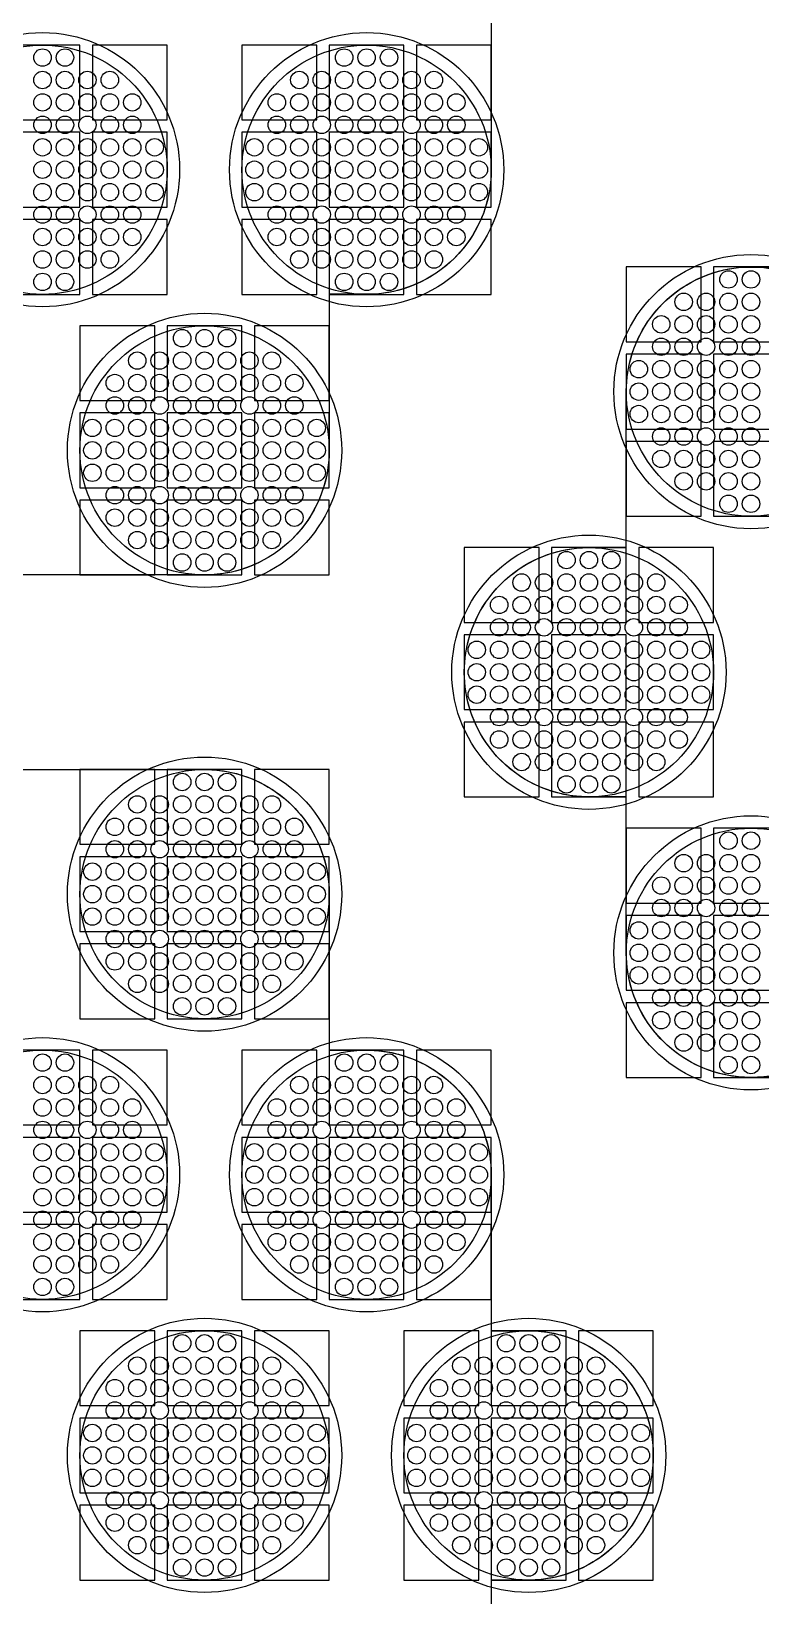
# Model space of a CAD drawing. Extents: x -49 to 54, y -38 to 38.
# Drawn here: x 25.09 to 28.02, y -30.41 to -24.13 of the extents above; entities that cross this region are included whole.
import ezdxf

# ---------------------------------------------------------------- set-up
doc = ezdxf.new("R2010")
doc.units = 0
for name, color, linetype in [('BACK_LAYER', 5, 'CONTINUOUS'), ('COND_LAYER_LOWER_ELECTRODE', 6, 'CONTINUOUS'), ('CONDUCTIVE_LAYER_BACK_LAYER', 2, 'CONTINUOUS'), ('EMITTER', 3, 'CONTINUOUS'), ('LOWER_ELECTRODE', 1, 'CONTINUOUS')]:
    doc.layers.add(name, color=color, linetype=linetype)

msp = doc.modelspace()

# ---------------------------------------------------------------- linework, layer by layer
at = {"layer": 'BACK_LAYER'}
for points in [[(24.9884, -24.4898), (25.2884, -24.4898), (25.2884, -24.1898), (24.9884, -24.1898)], [(25.3384, -24.4898), (25.6384, -24.4898), (25.6384, -24.1898), (25.3384, -24.1898)], [(25.9384, -24.4898), (26.2384, -24.4898), (26.2384, -24.1898), (25.9384, -24.1898)], [(26.2884, -24.4898), (26.5884, -24.4898), (26.5884, -24.1898), (26.2884, -24.1898)], [(26.6384, -24.4898), (26.9384, -24.4898), (26.9384, -24.1898), (26.6384, -24.1898)], [(24.9884, -24.8398), (25.2884, -24.8398), (25.2884, -24.5398), (24.9884, -24.5398)], [(25.3384, -24.8398), (25.6384, -24.8398), (25.6384, -24.5398), (25.3384, -24.5398)], [(25.9384, -24.8398), (26.2384, -24.8398), (26.2384, -24.5398), (25.9384, -24.5398)], [(26.2884, -24.8398), (26.5884, -24.8398), (26.5884, -24.5398), (26.2884, -24.5398)], [(26.6384, -24.8398), (26.9384, -24.8398), (26.9384, -24.5398), (26.6384, -24.5398)], [(24.9884, -25.1898), (25.2884, -25.1898), (25.2884, -24.8898), (24.9884, -24.8898)], [(25.3384, -25.1898), (25.6384, -25.1898), (25.6384, -24.8898), (25.3384, -24.8898)], [(25.9384, -25.1898), (26.2384, -25.1898), (26.2384, -24.8898), (25.9384, -24.8898)], [(26.2884, -25.1898), (26.5884, -25.1898), (26.5884, -24.8898), (26.2884, -24.8898)], [(26.6384, -25.1898), (26.9384, -25.1898), (26.9384, -24.8898), (26.6384, -24.8898)], [(27.4802, -25.38), (27.7802, -25.38), (27.7802, -25.08), (27.4802, -25.08)], [(27.8302, -25.38), (28.1302, -25.38), (28.1302, -25.08), (27.8302, -25.08)], [(25.2884, -25.6156), (25.5884, -25.6156), (25.5884, -25.3156), (25.2884, -25.3156)], [(25.6384, -25.6156), (25.9384, -25.6156), (25.9384, -25.3156), (25.6384, -25.3156)], [(25.9884, -25.6156), (26.2884, -25.6156), (26.2884, -25.3156), (25.9884, -25.3156)], [(27.4802, -25.73), (27.7802, -25.73), (27.7802, -25.43), (27.4802, -25.43)], [(27.8302, -25.73), (28.1302, -25.73), (28.1302, -25.43), (27.8302, -25.43)], [(25.2884, -25.9656), (25.5884, -25.9656), (25.5884, -25.6656), (25.2884, -25.6656)], [(25.6384, -25.9656), (25.9384, -25.9656), (25.9384, -25.6656), (25.6384, -25.6656)], [(25.9884, -25.9656), (26.2884, -25.9656), (26.2884, -25.6656), (25.9884, -25.6656)], [(27.4802, -26.08), (27.7802, -26.08), (27.7802, -25.78), (27.4802, -25.78)], [(27.8302, -26.08), (28.1302, -26.08), (28.1302, -25.78), (27.8302, -25.78)], [(25.2884, -26.3156), (25.5884, -26.3156), (25.5884, -26.0156), (25.2884, -26.0156)], [(25.6384, -26.3156), (25.9384, -26.3156), (25.9384, -26.0156), (25.6384, -26.0156)], [(25.9884, -26.3156), (26.2884, -26.3156), (26.2884, -26.0156), (25.9884, -26.0156)], [(26.8302, -26.5058), (27.1302, -26.5058), (27.1302, -26.2058), (26.8302, -26.2058)], [(27.1802, -26.5058), (27.4802, -26.5058), (27.4802, -26.2058), (27.1802, -26.2058)], [(27.5302, -26.5058), (27.8302, -26.5058), (27.8302, -26.2058), (27.5302, -26.2058)], [(26.8302, -26.8558), (27.1302, -26.8558), (27.1302, -26.5558), (26.8302, -26.5558)], [(27.1802, -26.8558), (27.4802, -26.8558), (27.4802, -26.5558), (27.1802, -26.5558)], [(27.5302, -26.8558), (27.8302, -26.8558), (27.8302, -26.5558), (27.5302, -26.5558)], [(26.8302, -27.2058), (27.1302, -27.2058), (27.1302, -26.9058), (26.8302, -26.9058)], [(27.1802, -27.2058), (27.4802, -27.2058), (27.4802, -26.9058), (27.1802, -26.9058)], [(27.5302, -27.2058), (27.8302, -27.2058), (27.8302, -26.9058), (27.5302, -26.9058)], [(25.2884, -27.396), (25.5884, -27.396), (25.5884, -27.096), (25.2884, -27.096)], [(25.6384, -27.396), (25.9384, -27.396), (25.9384, -27.096), (25.6384, -27.096)], [(25.9884, -27.396), (26.2884, -27.396), (26.2884, -27.096), (25.9884, -27.096)], [(27.4802, -27.6316), (27.7802, -27.6316), (27.7802, -27.3316), (27.4802, -27.3316)], [(27.8302, -27.6316), (28.1302, -27.6316), (28.1302, -27.3316), (27.8302, -27.3316)], [(25.2884, -27.746), (25.5884, -27.746), (25.5884, -27.446), (25.2884, -27.446)], [(25.6384, -27.746), (25.9384, -27.746), (25.9384, -27.446), (25.6384, -27.446)], [(25.9884, -27.746), (26.2884, -27.746), (26.2884, -27.446), (25.9884, -27.446)], [(27.4802, -27.9816), (27.7802, -27.9816), (27.7802, -27.6816), (27.4802, -27.6816)], [(27.8302, -27.9816), (28.1302, -27.9816), (28.1302, -27.6816), (27.8302, -27.6816)], [(25.2884, -28.096), (25.5884, -28.096), (25.5884, -27.796), (25.2884, -27.796)], [(25.6384, -28.096), (25.9384, -28.096), (25.9384, -27.796), (25.6384, -27.796)], [(25.9884, -28.096), (26.2884, -28.096), (26.2884, -27.796), (25.9884, -27.796)], [(27.4802, -28.3316), (27.7802, -28.3316), (27.7802, -28.0316), (27.4802, -28.0316)], [(27.8302, -28.3316), (28.1302, -28.3316), (28.1302, -28.0316), (27.8302, -28.0316)], [(24.9884, -28.5218), (25.2884, -28.5218), (25.2884, -28.2218), (24.9884, -28.2218)], [(25.3384, -28.5218), (25.6384, -28.5218), (25.6384, -28.2218), (25.3384, -28.2218)], [(25.9384, -28.5218), (26.2384, -28.5218), (26.2384, -28.2218), (25.9384, -28.2218)], [(26.2884, -28.5218), (26.5884, -28.5218), (26.5884, -28.2218), (26.2884, -28.2218)], [(26.6384, -28.5218), (26.9384, -28.5218), (26.9384, -28.2218), (26.6384, -28.2218)], [(24.9884, -28.8718), (25.2884, -28.8718), (25.2884, -28.5718), (24.9884, -28.5718)], [(25.3384, -28.8718), (25.6384, -28.8718), (25.6384, -28.5718), (25.3384, -28.5718)], [(25.9384, -28.8718), (26.2384, -28.8718), (26.2384, -28.5718), (25.9384, -28.5718)], [(26.2884, -28.8718), (26.5884, -28.8718), (26.5884, -28.5718), (26.2884, -28.5718)], [(26.6384, -28.8718), (26.9384, -28.8718), (26.9384, -28.5718), (26.6384, -28.5718)], [(24.9884, -29.2218), (25.2884, -29.2218), (25.2884, -28.9218), (24.9884, -28.9218)], [(25.3384, -29.2218), (25.6384, -29.2218), (25.6384, -28.9218), (25.3384, -28.9218)], [(25.9384, -29.2218), (26.2384, -29.2218), (26.2384, -28.9218), (25.9384, -28.9218)], [(26.2884, -29.2218), (26.5884, -29.2218), (26.5884, -28.9218), (26.2884, -28.9218)], [(26.6384, -29.2218), (26.9384, -29.2218), (26.9384, -28.9218), (26.6384, -28.9218)], [(25.2884, -29.6477), (25.5884, -29.6477), (25.5884, -29.3477), (25.2884, -29.3477)], [(25.6384, -29.6477), (25.9384, -29.6477), (25.9384, -29.3477), (25.6384, -29.3477)], [(25.9884, -29.6477), (26.2884, -29.6477), (26.2884, -29.3477), (25.9884, -29.3477)], [(26.5884, -29.6477), (26.8884, -29.6477), (26.8884, -29.3477), (26.5884, -29.3477)], [(26.9384, -29.6477), (27.2384, -29.6477), (27.2384, -29.3477), (26.9384, -29.3477)], [(27.2884, -29.6477), (27.5884, -29.6477), (27.5884, -29.3477), (27.2884, -29.3477)], [(25.2884, -29.9977), (25.5884, -29.9977), (25.5884, -29.6977), (25.2884, -29.6977)], [(25.6384, -29.9977), (25.9384, -29.9977), (25.9384, -29.6977), (25.6384, -29.6977)], [(25.9884, -29.9977), (26.2884, -29.9977), (26.2884, -29.6977), (25.9884, -29.6977)], [(26.5884, -29.9977), (26.8884, -29.9977), (26.8884, -29.6977), (26.5884, -29.6977)], [(26.9384, -29.9977), (27.2384, -29.9977), (27.2384, -29.6977), (26.9384, -29.6977)], [(27.2884, -29.9977), (27.5884, -29.9977), (27.5884, -29.6977), (27.2884, -29.6977)], [(25.2884, -30.3477), (25.5884, -30.3477), (25.5884, -30.0477), (25.2884, -30.0477)], [(25.6384, -30.3477), (25.9384, -30.3477), (25.9384, -30.0477), (25.6384, -30.0477)], [(25.9884, -30.3477), (26.2884, -30.3477), (26.2884, -30.0477), (25.9884, -30.0477)], [(26.5884, -30.3477), (26.8884, -30.3477), (26.8884, -30.0477), (26.5884, -30.0477)], [(26.9384, -30.3477), (27.2384, -30.3477), (27.2384, -30.0477), (26.9384, -30.0477)], [(27.2884, -30.3477), (27.5884, -30.3477), (27.5884, -30.0477), (27.2884, -30.0477)]]:
    msp.add_lwpolyline(points, close=True, dxfattribs=at)
at = {"layer": 'COND_LAYER_LOWER_ELECTRODE'}
for centre in [(25.1384, -24.6898), (26.4384, -24.6898), (27.9802, -25.58), (25.7884, -25.8156), (27.3302, -26.7058), (25.7884, -27.596), (27.9802, -27.8316), (25.1384, -28.7218), (26.4384, -28.7218), (25.7884, -29.8477), (27.0884, -29.8477)]:
    msp.add_circle(centre, 0.55, dxfattribs=at)
at = {"layer": 'CONDUCTIVE_LAYER_BACK_LAYER'}
for points in [[(26.9384, -24.0638), (26.9384, -24.6898), (26.938, -24.7096), (26.9368, -24.7295), (26.9348, -24.7493), (26.9321, -24.769), (26.9285, -24.7885), (26.9242, -24.8079), (26.9191, -24.8272), (26.9133, -24.8462), (26.9067, -24.8649), (26.8993, -24.8834), (26.8913, -24.9016), (26.8825, -24.9194), (26.873, -24.9369), (26.8629, -24.954), (26.852, -24.9706), (26.8405, -24.9869), (26.8284, -25.0026), (26.8156, -25.0179), (26.8023, -25.0326), (26.7884, -25.0468), (26.7739, -25.0605), (26.7589, -25.0735), (26.7434, -25.0859), (26.7274, -25.0978), (26.711, -25.1089), (26.6941, -25.1194), (26.6768, -25.1293), (26.6591, -25.1384), (26.6411, -25.1468), (26.6228, -25.1545), (26.6042, -25.1615), (26.5853, -25.1677), (26.5662, -25.1732), (26.5469, -25.1779), (26.5274, -25.1818), (26.5077, -25.1849), (26.488, -25.1873), (26.4682, -25.1889), (26.4483, -25.1897), (26.2884, -25.1897), (26.2884, -25.8156), (26.288, -25.8355), (26.2868, -25.8553), (26.2848, -25.8751), (26.2821, -25.8948), (26.2785, -25.9144), (26.2742, -25.9338), (26.2691, -25.953), (26.2633, -25.972), (26.2567, -25.9908), (26.2493, -26.0092), (26.2413, -26.0274), (26.2325, -26.0453), (26.223, -26.0627), (26.2129, -26.0798), (26.202, -26.0965), (26.1905, -26.1127), (26.1784, -26.1285), (26.1656, -26.1437), (26.1523, -26.1585), (26.1384, -26.1727), (26.1239, -26.1863), (26.1089, -26.1993), (26.0934, -26.2118), (26.0774, -26.2236), (26.061, -26.2348), (26.0441, -26.2453), (26.0268, -26.2551), (26.0091, -26.2642), (25.9911, -26.2726), (25.9728, -26.2803), (25.9542, -26.2873), (25.9353, -26.2935), (25.9162, -26.299), (25.8969, -26.3037), (25.8774, -26.3076), (25.8577, -26.3108), (25.838, -26.3131), (25.8182, -26.3147), (25.7983, -26.3155), (23.1784, -26.3155)], [(28.1302, -28.3315), (27.9703, -28.3315), (27.9504, -28.3307), (27.9306, -28.3292), (27.9109, -28.3268), (27.8912, -28.3236), (27.8717, -28.3197), (27.8524, -28.315), (27.8333, -28.3096), (27.8144, -28.3033), (27.7958, -28.2964), (27.7775, -28.2887), (27.7594, -28.2802), (27.7418, -28.2711), (27.7245, -28.2613), (27.7076, -28.2508), (27.6912, -28.2396), (27.6752, -28.2278), (27.6597, -28.2154), (27.6447, -28.2023), (27.6302, -28.1887), (27.6163, -28.1745), (27.6029, -28.1597), (27.5902, -28.1445), (27.5781, -28.1287), (27.5666, -28.1125), (27.5557, -28.0958), (27.5456, -28.0788), (27.5361, -28.0613), (27.5273, -28.0434), (27.5192, -28.0253), (27.5119, -28.0068), (27.5053, -27.988), (27.4995, -27.969), (27.4944, -27.9498), (27.4901, -27.9304), (27.4865, -27.9108), (27.4838, -27.8911), (27.4818, -27.8714), (27.4806, -27.8515), (27.4802, -27.8316), (27.4802, -27.2057), (27.3203, -27.2057), (27.3004, -27.2049), (27.2806, -27.2033), (27.2609, -27.201), (27.2412, -27.1978), (27.2217, -27.1939), (27.2024, -27.1892), (27.1833, -27.1837), (27.1644, -27.1775), (27.1458, -27.1705), (27.1275, -27.1628), (27.1094, -27.1544), (27.0918, -27.1453), (27.0745, -27.1355), (27.0576, -27.125), (27.0412, -27.1138), (27.0252, -27.102), (27.0097, -27.0895), (26.9947, -27.0765), (26.9802, -27.0628), (26.9663, -27.0486), (26.9529, -27.0339), (26.9402, -27.0187), (26.9281, -27.0029), (26.9166, -26.9867), (26.9057, -26.97), (26.8956, -26.9529), (26.8861, -26.9354), (26.8773, -26.9176), (26.8692, -26.8994), (26.8619, -26.881), (26.8553, -26.8622), (26.8495, -26.8432), (26.8444, -26.824), (26.8401, -26.8046), (26.8365, -26.785), (26.8338, -26.7653), (26.8318, -26.7455), (26.8306, -26.7257), (26.8302, -26.7058), (26.8306, -26.6859), (26.8318, -26.6661), (26.8338, -26.6463), (26.8365, -26.6266), (26.8401, -26.607), (26.8444, -26.5876), (26.8495, -26.5684), (26.8553, -26.5494), (26.8619, -26.5306), (26.8692, -26.5122), (26.8773, -26.494), (26.8861, -26.4761), (26.8956, -26.4587), (26.9057, -26.4416), (26.9166, -26.4249), (26.9281, -26.4087), (26.9402, -26.3929), (26.9529, -26.3777), (26.9663, -26.3629), (26.9802, -26.3487), (26.9947, -26.3351), (27.0097, -26.3221), (27.0252, -26.3096), (27.0412, -26.2978), (27.0576, -26.2866), (27.0745, -26.2761), (27.0918, -26.2663), (27.1094, -26.2572), (27.1275, -26.2488), (27.1458, -26.2411), (27.1644, -26.2341), (27.1833, -26.2279), (27.2024, -26.2224), (27.2217, -26.2177), (27.2412, -26.2138), (27.2609, -26.2106), (27.2806, -26.2083), (27.3004, -26.2067), (27.3203, -26.2059), (27.4802, -26.2059), (27.4802, -25.58), (27.4806, -25.5601), (27.4818, -25.5402), (27.4838, -25.5205), (27.4865, -25.5008), (27.4901, -25.4812), (27.4944, -25.4618), (27.4995, -25.4426), (27.5053, -25.4236), (27.5119, -25.4048), (27.5192, -25.3863), (27.5273, -25.3682), (27.5361, -25.3503), (27.5456, -25.3328), (27.5557, -25.3158), (27.5666, -25.2991), (27.5781, -25.2829), (27.5902, -25.2671), (27.6029, -25.2519), (27.6163, -25.2371), (27.6302, -25.2229), (27.6447, -25.2093), (27.6597, -25.1962), (27.6752, -25.1838), (27.6912, -25.172), (27.7076, -25.1608), (27.7245, -25.1503), (27.7418, -25.1405), (27.7594, -25.1313), (27.7775, -25.1229), (27.7958, -25.1152), (27.8144, -25.1083), (27.8333, -25.102), (27.8524, -25.0966), (27.8717, -25.0919), (27.8912, -25.0879), (27.9109, -25.0848), (27.9306, -25.0824), (27.9504, -25.0809), (27.9703, -25.0801), (28.1302, -25.0801)], [(24.4884, -27.0961), (25.7983, -27.0961), (25.8182, -27.0969), (25.838, -27.0985), (25.8577, -27.1008), (25.8774, -27.104), (25.8969, -27.1079), (25.9162, -27.1126), (25.9353, -27.1181), (25.9542, -27.1243), (25.9728, -27.1312), (25.9911, -27.1389), (26.0091, -27.1474), (26.0268, -27.1565), (26.0441, -27.1663), (26.061, -27.1768), (26.0774, -27.188), (26.0934, -27.1998), (26.1089, -27.2123), (26.1239, -27.2253), (26.1384, -27.2389), (26.1523, -27.2531), (26.1656, -27.2679), (26.1784, -27.2831), (26.1905, -27.2989), (26.202, -27.3151), (26.2129, -27.3318), (26.223, -27.3489), (26.2325, -27.3663), (26.2413, -27.3842), (26.2493, -27.4024), (26.2567, -27.4208), (26.2633, -27.4396), (26.2691, -27.4586), (26.2742, -27.4778), (26.2785, -27.4972), (26.2821, -27.5168), (26.2848, -27.5365), (26.2868, -27.5563), (26.288, -27.5761), (26.2884, -27.596), (26.2884, -28.2219), (26.4483, -28.2219), (26.4682, -28.2227), (26.488, -28.2243), (26.5077, -28.2267), (26.5274, -28.2298), (26.5469, -28.2337), (26.5662, -28.2384), (26.5853, -28.2439), (26.6042, -28.2501), (26.6228, -28.2571), (26.6411, -28.2648), (26.6591, -28.2732), (26.6768, -28.2823), (26.6941, -28.2922), (26.711, -28.3027), (26.7274, -28.3138), (26.7434, -28.3257), (26.7589, -28.3381), (26.7739, -28.3511), (26.7884, -28.3648), (26.8023, -28.379), (26.8156, -28.3937), (26.8284, -28.409), (26.8405, -28.4247), (26.852, -28.4409), (26.8629, -28.4576), (26.873, -28.4747), (26.8825, -28.4922), (26.8913, -28.51), (26.8993, -28.5282), (26.9067, -28.5467), (26.9133, -28.5654), (26.9191, -28.5844), (26.9242, -28.6036), (26.9285, -28.6231), (26.9321, -28.6426), (26.9348, -28.6623), (26.9368, -28.6821), (26.938, -28.7019), (26.9384, -28.7218), (26.9384, -29.3478), (27.0983, -29.3478), (27.1182, -29.3485), (27.138, -29.3501), (27.1577, -29.3525), (27.1774, -29.3556), (27.1969, -29.3596), (27.2162, -29.3643), (27.2353, -29.3697), (27.2542, -29.3759), (27.2728, -29.3829), (27.2911, -29.3906), (27.3091, -29.399), (27.3268, -29.4082), (27.3441, -29.418), (27.361, -29.4285), (27.3774, -29.4397), (27.3934, -29.4515), (27.4089, -29.4639), (27.4239, -29.477), (27.4384, -29.4906), (27.4523, -29.5048), (27.4656, -29.5195), (27.4784, -29.5348), (27.4905, -29.5506), (27.502, -29.5668), (27.5129, -29.5834), (27.523, -29.6005), (27.5325, -29.618), (27.5413, -29.6358), (27.5493, -29.654), (27.5567, -29.6725), (27.5633, -29.6913), (27.5691, -29.7103), (27.5742, -29.7295), (27.5785, -29.7489), (27.5821, -29.7685), (27.5848, -29.7881), (27.5868, -29.8079), (27.588, -29.8278), (27.5884, -29.8477), (27.588, -29.8675), (27.5868, -29.8874), (27.5848, -29.9072), (27.5821, -29.9269), (27.5785, -29.9464), (27.5742, -29.9658), (27.5691, -29.985), (27.5633, -30.0041), (27.5567, -30.0228), (27.5493, -30.0413), (27.5413, -30.0595), (27.5325, -30.0773), (27.523, -30.0948), (27.5129, -30.1119), (27.502, -30.1285), (27.4905, -30.1448), (27.4784, -30.1605), (27.4656, -30.1758), (27.4523, -30.1905), (27.4384, -30.2047), (27.4239, -30.2183), (27.4089, -30.2314), (27.3934, -30.2438), (27.3774, -30.2556), (27.361, -30.2668), (27.3441, -30.2773), (27.3268, -30.2871), (27.3091, -30.2963), (27.2911, -30.3047), (27.2728, -30.3124), (27.2542, -30.3194), (27.2353, -30.3256), (27.2162, -30.331), (27.1969, -30.3357), (27.1774, -30.3397), (27.1577, -30.3428), (27.138, -30.3452), (27.1182, -30.3468), (27.0983, -30.3476), (26.9384, -30.3476), (26.9384, -30.9735)]]:
    msp.add_lwpolyline(points, dxfattribs=at)
at = {"layer": 'EMITTER'}
for centre in [(25.1384, -24.6898), (26.4384, -24.6898), (27.9802, -25.58), (25.7884, -25.8156), (27.3302, -26.7058), (25.7884, -27.596), (27.9802, -27.8316), (25.1384, -28.7218), (26.4384, -28.7218), (25.7884, -29.8477), (27.0884, -29.8477)]:
    msp.add_circle(centre, 0.5, dxfattribs=at)
at = {"layer": 'LOWER_ELECTRODE'}
for centre in [(25.1384, -24.2398), (25.2284, -24.2398), (26.3484, -24.2398), (26.4384, -24.2398), (26.5284, -24.2398), (25.1384, -24.3298), (25.2284, -24.3298), (25.3184, -24.3298), (25.4084, -24.3298), (26.1684, -24.3298), (26.2584, -24.3298), (26.3484, -24.3298), (26.4384, -24.3298), (26.5284, -24.3298), (26.6184, -24.3298), (26.7084, -24.3298), (25.1384, -24.4198), (25.2284, -24.4198), (25.3184, -24.4198), (25.4084, -24.4198), (25.4984, -24.4198), (26.0784, -24.4198), (26.1684, -24.4198), (26.2584, -24.4198), (26.3484, -24.4198), (26.4384, -24.4198), (26.5284, -24.4198), (26.6184, -24.4198), (26.7084, -24.4198), (26.7984, -24.4198), (25.1384, -24.5098), (25.2284, -24.5098), (25.3184, -24.5098), (25.4084, -24.5098), (25.4984, -24.5098), (26.0784, -24.5098), (26.1684, -24.5098), (26.2584, -24.5098), (26.3484, -24.5098), (26.4384, -24.5098), (26.5284, -24.5098), (26.6184, -24.5098), (26.7084, -24.5098), (26.7984, -24.5098), (25.1384, -24.5998), (25.2284, -24.5998), (25.3184, -24.5998), (25.4084, -24.5998), (25.4984, -24.5998), (25.5884, -24.5998), (25.9884, -24.5998), (26.0784, -24.5998), (26.1684, -24.5998), (26.2584, -24.5998), (26.3484, -24.5998), (26.4384, -24.5998), (26.5284, -24.5998), (26.6184, -24.5998), (26.7084, -24.5998), (26.7984, -24.5998), (26.8884, -24.5998), (25.1384, -24.6898), (25.2284, -24.6898), (25.3184, -24.6898), (25.4084, -24.6898), (25.4984, -24.6898), (25.5884, -24.6898), (25.9884, -24.6898), (26.0784, -24.6898), (26.1684, -24.6898), (26.2584, -24.6898), (26.3484, -24.6898), (26.4384, -24.6898), (26.5284, -24.6898), (26.6184, -24.6898), (26.7084, -24.6898), (26.7984, -24.6898), (26.8884, -24.6898), (25.1384, -24.7798), (25.2284, -24.7798), (25.3184, -24.7798), (25.4084, -24.7798), (25.4984, -24.7798), (25.5884, -24.7798), (25.9884, -24.7798), (26.0784, -24.7798), (26.1684, -24.7798), (26.2584, -24.7798), (26.3484, -24.7798), (26.4384, -24.7798), (26.5284, -24.7798), (26.6184, -24.7798), (26.7084, -24.7798), (26.7984, -24.7798), (26.8884, -24.7798), (25.1384, -24.8698), (25.2284, -24.8698), (25.3184, -24.8698), (25.4084, -24.8698), (25.4984, -24.8698), (26.0784, -24.8698), (26.1684, -24.8698), (26.2584, -24.8698), (26.3484, -24.8698), (26.4384, -24.8698), (26.5284, -24.8698), (26.6184, -24.8698), (26.7084, -24.8698), (26.7984, -24.8698), (25.1384, -24.9598), (25.2284, -24.9598), (25.3184, -24.9598), (25.4084, -24.9598), (25.4984, -24.9598), (26.0784, -24.9598), (26.1684, -24.9598), (26.2584, -24.9598), (26.3484, -24.9598), (26.4384, -24.9598), (26.5284, -24.9598), (26.6184, -24.9598), (26.7084, -24.9598), (26.7984, -24.9598), (25.1384, -25.0498), (25.2284, -25.0498), (25.3184, -25.0498), (25.4084, -25.0498), (26.1684, -25.0498), (26.2584, -25.0498), (26.3484, -25.0498), (26.4384, -25.0498), (26.5284, -25.0498), (26.6184, -25.0498), (26.7084, -25.0498), (27.8902, -25.13), (27.9802, -25.13), (25.1384, -25.1398), (25.2284, -25.1398), (26.3484, -25.1398), (26.4384, -25.1398), (26.5284, -25.1398), (27.7102, -25.22), (27.8002, -25.22), (27.8902, -25.22), (27.9802, -25.22), (27.6202, -25.31), (27.7102, -25.31), (27.8002, -25.31), (27.8902, -25.31), (27.9802, -25.31), (25.6984, -25.3656), (25.7884, -25.3656), (25.8784, -25.3656), (27.6202, -25.4), (27.7102, -25.4), (27.8002, -25.4), (27.8902, -25.4), (27.9802, -25.4), (25.5184, -25.4556), (25.6084, -25.4556), (25.6984, -25.4556), (25.7884, -25.4556), (25.8784, -25.4556), (25.9684, -25.4556), (26.0584, -25.4556), (27.5302, -25.49), (27.6202, -25.49), (27.7102, -25.49), (27.8002, -25.49), (27.8902, -25.49), (27.9802, -25.49), (25.4284, -25.5456), (25.5184, -25.5456), (25.6084, -25.5456), (25.6984, -25.5456), (25.7884, -25.5456), (25.8784, -25.5456), (25.9684, -25.5456), (26.0584, -25.5456), (26.1484, -25.5456), (25.4284, -25.6356), (25.5184, -25.6356), (25.6084, -25.6356), (25.6984, -25.6356), (25.7884, -25.6356), (25.8784, -25.6356), (25.9684, -25.6356), (26.0584, -25.6356), (26.1484, -25.6356), (27.5302, -25.58), (27.6202, -25.58), (27.7102, -25.58), (27.8002, -25.58), (27.8902, -25.58), (27.9802, -25.58), (27.5302, -25.67), (27.6202, -25.67), (27.7102, -25.67), (27.8002, -25.67), (27.8902, -25.67), (27.9802, -25.67), (25.3384, -25.7256), (25.4284, -25.7256), (25.5184, -25.7256), (25.6084, -25.7256), (25.6984, -25.7256), (25.7884, -25.7256), (25.8784, -25.7256), (25.9684, -25.7256), (26.0584, -25.7256), (26.1484, -25.7256), (26.2384, -25.7256), (27.6202, -25.76), (27.7102, -25.76), (27.8002, -25.76), (27.8902, -25.76), (27.9802, -25.76), (25.3384, -25.8156), (25.4284, -25.8156), (25.5184, -25.8156), (25.6084, -25.8156), (25.6984, -25.8156), (25.7884, -25.8156), (25.8784, -25.8156), (25.9684, -25.8156), (26.0584, -25.8156), (26.1484, -25.8156), (26.2384, -25.8156), (27.6202, -25.85), (27.7102, -25.85), (27.8002, -25.85), (27.8902, -25.85), (27.9802, -25.85), (25.3384, -25.9056), (25.4284, -25.9056), (25.5184, -25.9056), (25.6084, -25.9056), (25.6984, -25.9056), (25.7884, -25.9056), (25.8784, -25.9056), (25.9684, -25.9056), (26.0584, -25.9056), (26.1484, -25.9056), (26.2384, -25.9056), (27.7102, -25.94), (27.8002, -25.94), (27.8902, -25.94), (27.9802, -25.94), (25.4284, -25.9956), (25.5184, -25.9956), (25.6084, -25.9956), (25.6984, -25.9956), (25.7884, -25.9956), (25.8784, -25.9956), (25.9684, -25.9956), (26.0584, -25.9956), (26.1484, -25.9956), (27.8902, -26.03), (27.9802, -26.03), (25.4284, -26.0856), (25.5184, -26.0856), (25.6084, -26.0856), (25.6984, -26.0856), (25.7884, -26.0856), (25.8784, -26.0856), (25.9684, -26.0856), (26.0584, -26.0856), (26.1484, -26.0856), (25.5184, -26.1756), (25.6084, -26.1756), (25.6984, -26.1756), (25.7884, -26.1756), (25.8784, -26.1756), (25.9684, -26.1756), (26.0584, -26.1756), (25.6984, -26.2656), (25.7884, -26.2656), (25.8784, -26.2656), (27.2402, -26.2558), (27.3302, -26.2558), (27.4202, -26.2558), (27.0602, -26.3458), (27.1502, -26.3458), (27.2402, -26.3458), (27.3302, -26.3458), (27.4202, -26.3458), (27.5102, -26.3458), (27.6002, -26.3458), (26.9702, -26.4358), (27.0602, -26.4358), (27.1502, -26.4358), (27.2402, -26.4358), (27.3302, -26.4358), (27.4202, -26.4358), (27.5102, -26.4358), (27.6002, -26.4358), (27.6902, -26.4358), (26.9702, -26.5258), (27.0602, -26.5258), (27.1502, -26.5258), (27.2402, -26.5258), (27.3302, -26.5258), (27.4202, -26.5258), (27.5102, -26.5258), (27.6002, -26.5258), (27.6902, -26.5258), (26.8802, -26.6158), (26.9702, -26.6158), (27.0602, -26.6158), (27.1502, -26.6158), (27.2402, -26.6158), (27.3302, -26.6158), (27.4202, -26.6158), (27.5102, -26.6158), (27.6002, -26.6158), (27.6902, -26.6158), (27.7802, -26.6158), (26.8802, -26.7058), (26.9702, -26.7058), (27.0602, -26.7058), (27.1502, -26.7058), (27.2402, -26.7058), (27.3302, -26.7058), (27.4202, -26.7058), (27.5102, -26.7058), (27.6002, -26.7058), (27.6902, -26.7058), (27.7802, -26.7058), (26.8802, -26.7958), (26.9702, -26.7958), (27.0602, -26.7958), (27.1502, -26.7958), (27.2402, -26.7958), (27.3302, -26.7958), (27.4202, -26.7958), (27.5102, -26.7958), (27.6002, -26.7958), (27.6902, -26.7958), (27.7802, -26.7958), (26.9702, -26.8858), (27.0602, -26.8858), (27.1502, -26.8858), (27.2402, -26.8858), (27.3302, -26.8858), (27.4202, -26.8858), (27.5102, -26.8858), (27.6002, -26.8858), (27.6902, -26.8858), (26.9702, -26.9758), (27.0602, -26.9758), (27.1502, -26.9758), (27.2402, -26.9758), (27.3302, -26.9758), (27.4202, -26.9758), (27.5102, -26.9758), (27.6002, -26.9758), (27.6902, -26.9758), (27.0602, -27.0658), (27.1502, -27.0658), (27.2402, -27.0658), (27.3302, -27.0658), (27.4202, -27.0658), (27.5102, -27.0658), (27.6002, -27.0658), (25.6984, -27.146), (25.7884, -27.146), (25.8784, -27.146), (27.2402, -27.1558), (27.3302, -27.1558), (27.4202, -27.1558), (25.5184, -27.236), (25.6084, -27.236), (25.6984, -27.236), (25.7884, -27.236), (25.8784, -27.236), (25.9684, -27.236), (26.0584, -27.236), (25.4284, -27.326), (25.5184, -27.326), (25.6084, -27.326), (25.6984, -27.326), (25.7884, -27.326), (25.8784, -27.326), (25.9684, -27.326), (26.0584, -27.326), (26.1484, -27.326), (27.8902, -27.3816), (27.9802, -27.3816), (25.4284, -27.416), (25.5184, -27.416), (25.6084, -27.416), (25.6984, -27.416), (25.7884, -27.416), (25.8784, -27.416), (25.9684, -27.416), (26.0584, -27.416), (26.1484, -27.416), (25.3384, -27.506), (25.4284, -27.506), (25.5184, -27.506), (25.6084, -27.506), (25.6984, -27.506), (25.7884, -27.506), (25.8784, -27.506), (25.9684, -27.506), (26.0584, -27.506), (26.1484, -27.506), (26.2384, -27.506), (27.7102, -27.4716), (27.8002, -27.4716), (27.8902, -27.4716), (27.9802, -27.4716), (27.6202, -27.5616), (27.7102, -27.5616), (27.8002, -27.5616), (27.8902, -27.5616), (27.9802, -27.5616), (25.3384, -27.596), (25.4284, -27.596), (25.5184, -27.596), (25.6084, -27.596), (25.6984, -27.596), (25.7884, -27.596), (25.8784, -27.596), (25.9684, -27.596), (26.0584, -27.596), (26.1484, -27.596), (26.2384, -27.596), (25.3384, -27.686), (25.4284, -27.686), (25.5184, -27.686), (25.6084, -27.686), (25.6984, -27.686), (25.7884, -27.686), (25.8784, -27.686), (25.9684, -27.686), (26.0584, -27.686), (26.1484, -27.686), (26.2384, -27.686), (27.6202, -27.6516), (27.7102, -27.6516), (27.8002, -27.6516), (27.8902, -27.6516), (27.9802, -27.6516), (27.5302, -27.7416), (27.6202, -27.7416), (27.7102, -27.7416), (27.8002, -27.7416), (27.8902, -27.7416), (27.9802, -27.7416), (25.4284, -27.776), (25.5184, -27.776), (25.6084, -27.776), (25.6984, -27.776), (25.7884, -27.776), (25.8784, -27.776), (25.9684, -27.776), (26.0584, -27.776), (26.1484, -27.776), (27.5302, -27.8316), (27.6202, -27.8316), (27.7102, -27.8316), (27.8002, -27.8316), (27.8902, -27.8316), (27.9802, -27.8316), (25.4284, -27.866), (25.5184, -27.866), (25.6084, -27.866), (25.6984, -27.866), (25.7884, -27.866), (25.8784, -27.866), (25.9684, -27.866), (26.0584, -27.866), (26.1484, -27.866), (25.5184, -27.956), (25.6084, -27.956), (25.6984, -27.956), (25.7884, -27.956), (25.8784, -27.956), (25.9684, -27.956), (26.0584, -27.956), (27.5302, -27.9216), (27.6202, -27.9216), (27.7102, -27.9216), (27.8002, -27.9216), (27.8902, -27.9216), (27.9802, -27.9216), (27.6202, -28.0116), (27.7102, -28.0116), (27.8002, -28.0116), (27.8902, -28.0116), (27.9802, -28.0116), (25.6984, -28.046), (25.7884, -28.046), (25.8784, -28.046), (27.6202, -28.1016), (27.7102, -28.1016), (27.8002, -28.1016), (27.8902, -28.1016), (27.9802, -28.1016), (27.7102, -28.1916), (27.8002, -28.1916), (27.8902, -28.1916), (27.9802, -28.1916), (25.1384, -28.2718), (25.2284, -28.2718), (26.3484, -28.2718), (26.4384, -28.2718), (26.5284, -28.2718), (27.8902, -28.2816), (27.9802, -28.2816), (25.1384, -28.3618), (25.2284, -28.3618), (25.3184, -28.3618), (25.4084, -28.3618), (26.1684, -28.3618), (26.2584, -28.3618), (26.3484, -28.3618), (26.4384, -28.3618), (26.5284, -28.3618), (26.6184, -28.3618), (26.7084, -28.3618), (25.1384, -28.4518), (25.2284, -28.4518), (25.3184, -28.4518), (25.4084, -28.4518), (25.4984, -28.4518), (26.0784, -28.4518), (26.1684, -28.4518), (26.2584, -28.4518), (26.3484, -28.4518), (26.4384, -28.4518), (26.5284, -28.4518), (26.6184, -28.4518), (26.7084, -28.4518), (26.7984, -28.4518), (25.1384, -28.5418), (25.2284, -28.5418), (25.3184, -28.5418), (25.4084, -28.5418), (25.4984, -28.5418), (26.0784, -28.5418), (26.1684, -28.5418), (26.2584, -28.5418), (26.3484, -28.5418), (26.4384, -28.5418), (26.5284, -28.5418), (26.6184, -28.5418), (26.7084, -28.5418), (26.7984, -28.5418), (25.1384, -28.6318), (25.2284, -28.6318), (25.3184, -28.6318), (25.4084, -28.6318), (25.4984, -28.6318), (25.5884, -28.6318), (25.9884, -28.6318), (26.0784, -28.6318), (26.1684, -28.6318), (26.2584, -28.6318), (26.3484, -28.6318), (26.4384, -28.6318), (26.5284, -28.6318), (26.6184, -28.6318), (26.7084, -28.6318), (26.7984, -28.6318), (26.8884, -28.6318), (25.1384, -28.7218), (25.2284, -28.7218), (25.3184, -28.7218), (25.4084, -28.7218), (25.4984, -28.7218), (25.5884, -28.7218), (25.9884, -28.7218), (26.0784, -28.7218), (26.1684, -28.7218), (26.2584, -28.7218), (26.3484, -28.7218), (26.4384, -28.7218), (26.5284, -28.7218), (26.6184, -28.7218), (26.7084, -28.7218), (26.7984, -28.7218), (26.8884, -28.7218), (25.1384, -28.8118), (25.2284, -28.8118), (25.3184, -28.8118), (25.4084, -28.8118), (25.4984, -28.8118), (25.5884, -28.8118), (25.9884, -28.8118), (26.0784, -28.8118), (26.1684, -28.8118), (26.2584, -28.8118), (26.3484, -28.8118), (26.4384, -28.8118), (26.5284, -28.8118), (26.6184, -28.8118), (26.7084, -28.8118), (26.7984, -28.8118), (26.8884, -28.8118), (25.1384, -28.9018), (25.2284, -28.9018), (25.3184, -28.9018), (25.4084, -28.9018), (25.4984, -28.9018), (26.0784, -28.9018), (26.1684, -28.9018), (26.2584, -28.9018), (26.3484, -28.9018), (26.4384, -28.9018), (26.5284, -28.9018), (26.6184, -28.9018), (26.7084, -28.9018), (26.7984, -28.9018), (25.1384, -28.9918), (25.2284, -28.9918), (25.3184, -28.9918), (25.4084, -28.9918), (25.4984, -28.9918), (26.0784, -28.9918), (26.1684, -28.9918), (26.2584, -28.9918), (26.3484, -28.9918), (26.4384, -28.9918), (26.5284, -28.9918), (26.6184, -28.9918), (26.7084, -28.9918), (26.7984, -28.9918), (25.1384, -29.0818), (25.2284, -29.0818), (25.3184, -29.0818), (25.4084, -29.0818), (26.1684, -29.0818), (26.2584, -29.0818), (26.3484, -29.0818), (26.4384, -29.0818), (26.5284, -29.0818), (26.6184, -29.0818), (26.7084, -29.0818), (25.1384, -29.1718), (25.2284, -29.1718), (26.3484, -29.1718), (26.4384, -29.1718), (26.5284, -29.1718), (25.6984, -29.3977), (25.7884, -29.3977), (25.8784, -29.3977), (26.9984, -29.3977), (27.0884, -29.3977), (27.1784, -29.3977), (25.5184, -29.4877), (25.6084, -29.4877), (25.6984, -29.4877), (25.7884, -29.4877), (25.8784, -29.4877), (25.9684, -29.4877), (26.0584, -29.4877), (26.8184, -29.4877), (26.9084, -29.4877), (26.9984, -29.4877), (27.0884, -29.4877), (27.1784, -29.4877), (27.2684, -29.4877), (27.3584, -29.4877), (25.4284, -29.5777), (25.5184, -29.5777), (25.6084, -29.5777), (25.6984, -29.5777), (25.7884, -29.5777), (25.8784, -29.5777), (25.9684, -29.5777), (26.0584, -29.5777), (26.1484, -29.5777), (26.7284, -29.5777), (26.8184, -29.5777), (26.9084, -29.5777), (26.9984, -29.5777), (27.0884, -29.5777), (27.1784, -29.5777), (27.2684, -29.5777), (27.3584, -29.5777), (27.4484, -29.5777), (25.4284, -29.6677), (25.5184, -29.6677), (25.6084, -29.6677), (25.6984, -29.6677), (25.7884, -29.6677), (25.8784, -29.6677), (25.9684, -29.6677), (26.0584, -29.6677), (26.1484, -29.6677), (26.7284, -29.6677), (26.8184, -29.6677), (26.9084, -29.6677), (26.9984, -29.6677), (27.0884, -29.6677), (27.1784, -29.6677), (27.2684, -29.6677), (27.3584, -29.6677), (27.4484, -29.6677), (25.3384, -29.7577), (25.4284, -29.7577), (25.5184, -29.7577), (25.6084, -29.7577), (25.6984, -29.7577), (25.7884, -29.7577), (25.8784, -29.7577), (25.9684, -29.7577), (26.0584, -29.7577), (26.1484, -29.7577), (26.2384, -29.7577), (26.6384, -29.7577), (26.7284, -29.7577), (26.8184, -29.7577), (26.9084, -29.7577), (26.9984, -29.7577), (27.0884, -29.7577), (27.1784, -29.7577), (27.2684, -29.7577), (27.3584, -29.7577), (27.4484, -29.7577), (27.5384, -29.7577), (25.3384, -29.8477), (25.4284, -29.8477), (25.5184, -29.8477), (25.6084, -29.8477), (25.6984, -29.8477), (25.7884, -29.8477), (25.8784, -29.8477), (25.9684, -29.8477), (26.0584, -29.8477), (26.1484, -29.8477), (26.2384, -29.8477), (26.6384, -29.8477), (26.7284, -29.8477), (26.8184, -29.8477), (26.9084, -29.8477), (26.9984, -29.8477), (27.0884, -29.8477), (27.1784, -29.8477), (27.2684, -29.8477), (27.3584, -29.8477), (27.4484, -29.8477), (27.5384, -29.8477), (25.3384, -29.9377), (25.4284, -29.9377), (25.5184, -29.9377), (25.6084, -29.9377), (25.6984, -29.9377), (25.7884, -29.9377), (25.8784, -29.9377), (25.9684, -29.9377), (26.0584, -29.9377), (26.1484, -29.9377), (26.2384, -29.9377), (26.6384, -29.9377), (26.7284, -29.9377), (26.8184, -29.9377), (26.9084, -29.9377), (26.9984, -29.9377), (27.0884, -29.9377), (27.1784, -29.9377), (27.2684, -29.9377), (27.3584, -29.9377), (27.4484, -29.9377), (27.5384, -29.9377), (25.4284, -30.0277), (25.5184, -30.0277), (25.6084, -30.0277), (25.6984, -30.0277), (25.7884, -30.0277), (25.8784, -30.0277), (25.9684, -30.0277), (26.0584, -30.0277), (26.1484, -30.0277), (26.7284, -30.0277), (26.8184, -30.0277), (26.9084, -30.0277), (26.9984, -30.0277), (27.0884, -30.0277), (27.1784, -30.0277), (27.2684, -30.0277), (27.3584, -30.0277), (27.4484, -30.0277), (25.4284, -30.1177), (25.5184, -30.1177), (25.6084, -30.1177), (25.6984, -30.1177), (25.7884, -30.1177), (25.8784, -30.1177), (25.9684, -30.1177), (26.0584, -30.1177), (26.1484, -30.1177), (26.7284, -30.1177), (26.8184, -30.1177), (26.9084, -30.1177), (26.9984, -30.1177), (27.0884, -30.1177), (27.1784, -30.1177), (27.2684, -30.1177), (27.3584, -30.1177), (27.4484, -30.1177), (25.5184, -30.2077), (25.6084, -30.2077), (25.6984, -30.2077), (25.7884, -30.2077), (25.8784, -30.2077), (25.9684, -30.2077), (26.0584, -30.2077), (26.8184, -30.2077), (26.9084, -30.2077), (26.9984, -30.2077), (27.0884, -30.2077), (27.1784, -30.2077), (27.2684, -30.2077), (27.3584, -30.2077), (25.6984, -30.2977), (25.7884, -30.2977), (25.8784, -30.2977), (26.9984, -30.2977), (27.0884, -30.2977), (27.1784, -30.2977)]:
    msp.add_circle(centre, 0.035, dxfattribs=at)

doc.saveas('drawing.dxf')
